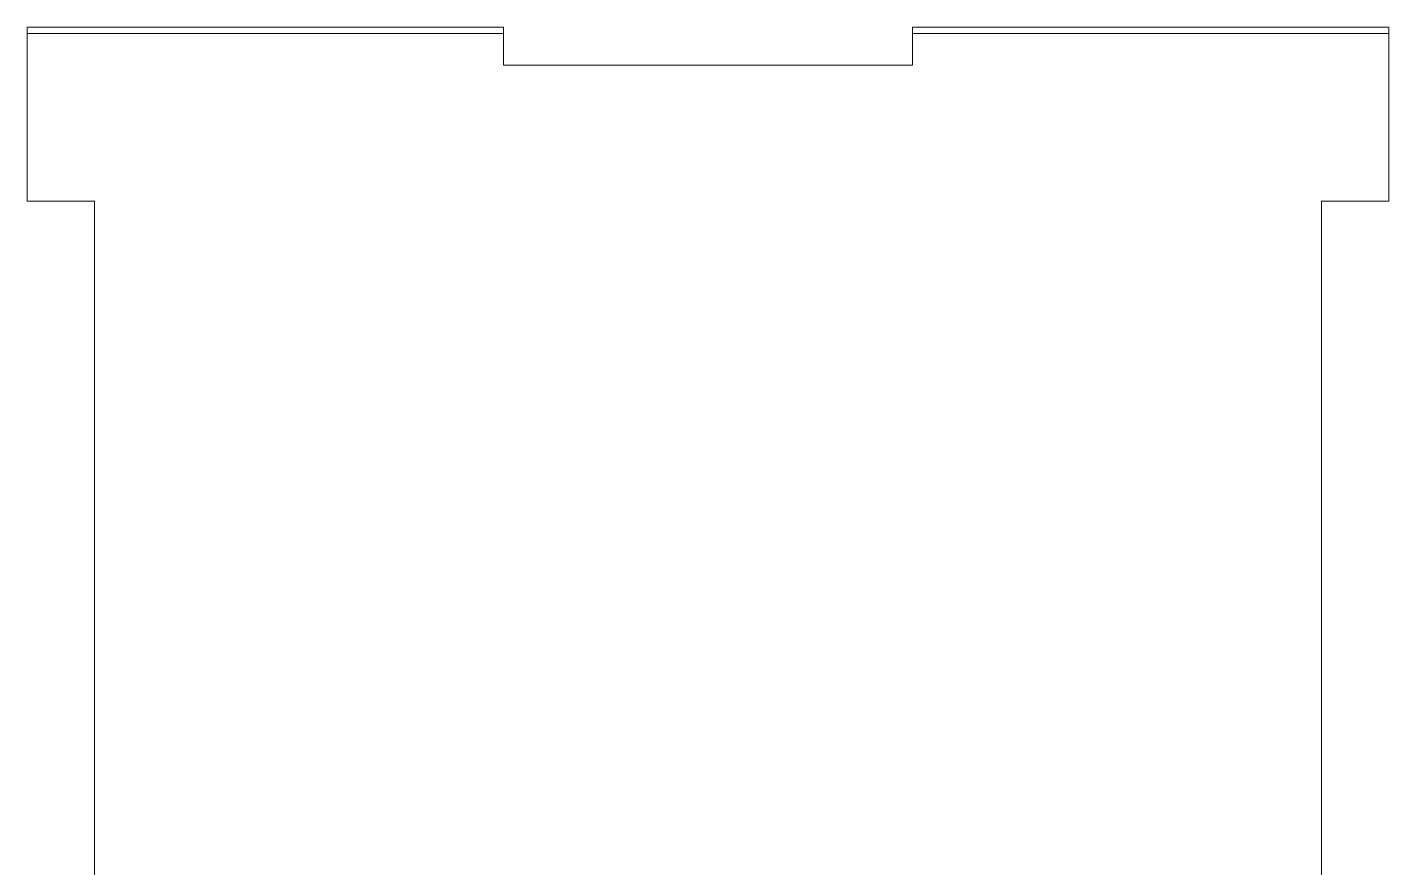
# Model space of a CAD drawing. Header units: millimetres. Extents: x 4137 to 6698, y 1400 to 3585.
# Drawn here: x 6118 to 6141.3, y 3343.9 to 3358.29 of the extents above; entities that cross this region are included whole.
import ezdxf

# ---------------------------------------------------------------- set-up
doc = ezdxf.new("R2010")
doc.units = ezdxf.units.MM
doc.layers.add('000-PI-Oprema', color=30, linetype='Continuous', lineweight=5)

msp = doc.modelspace()

# ---------------------------------------------------------------- linework, layer by layer
at = {"layer": '000-PI-Oprema', "color": 0, "linetype": 'ByBlock', "lineweight": 0}
for p, q in [((6117.998, 3355.311), (6117.998, 3358.291)), ((6126.148, 3358.291), (6117.998, 3358.291)), ((6126.148, 3358.185), (6126.148, 3358.291)), ((6133.148, 3358.291), (6133.148, 3358.185)), ((6141.298, 3358.291), (6133.148, 3358.291)), ((6141.298, 3355.311), (6141.298, 3358.291)), ((6126.148, 3358.185), (6117.998, 3358.185)), ((6126.148, 3357.642), (6126.148, 3358.185)), ((6133.148, 3358.185), (6133.148, 3357.642)), ((6141.298, 3358.185), (6133.148, 3358.185)), ((6133.148, 3357.642), (6126.148, 3357.642)), ((6119.148, 3355.311), (6117.998, 3355.311)), ((6141.298, 3355.311), (6140.148, 3355.311))]:
    msp.add_line(p, q, dxfattribs=at)
for points in [[(6119.148, 3355.311), (6119.148, 3353.288), (6119.148, 3344.739), (6119.148, 3331.593), (6119.148, 3317.027), (6119.148, 3302.817), (6119.148, 3288.522), (6119.148, 3273.036), (6119.148, 3260.278), (6119.148, 3251.396), (6119.148, 3247.139), (6119.148, 3246.341)], [(6140.148, 3355.311), (6140.148, 3353.288), (6140.148, 3344.739), (6140.148, 3331.593), (6140.148, 3317.027), (6140.148, 3302.817), (6140.148, 3288.522), (6140.148, 3273.036), (6140.148, 3260.278), (6140.148, 3251.396), (6140.148, 3247.139), (6140.148, 3246.341)]]:
    msp.add_open_spline(points, degree=3, knots=[0, 0, 0, 0, 0.055935, 0.236292, 0.362833, 0.457376, 0.627551, 0.756032, 0.883059, 0.978086, 1, 1, 1, 1], dxfattribs=at)

doc.saveas('drawing.dxf')
